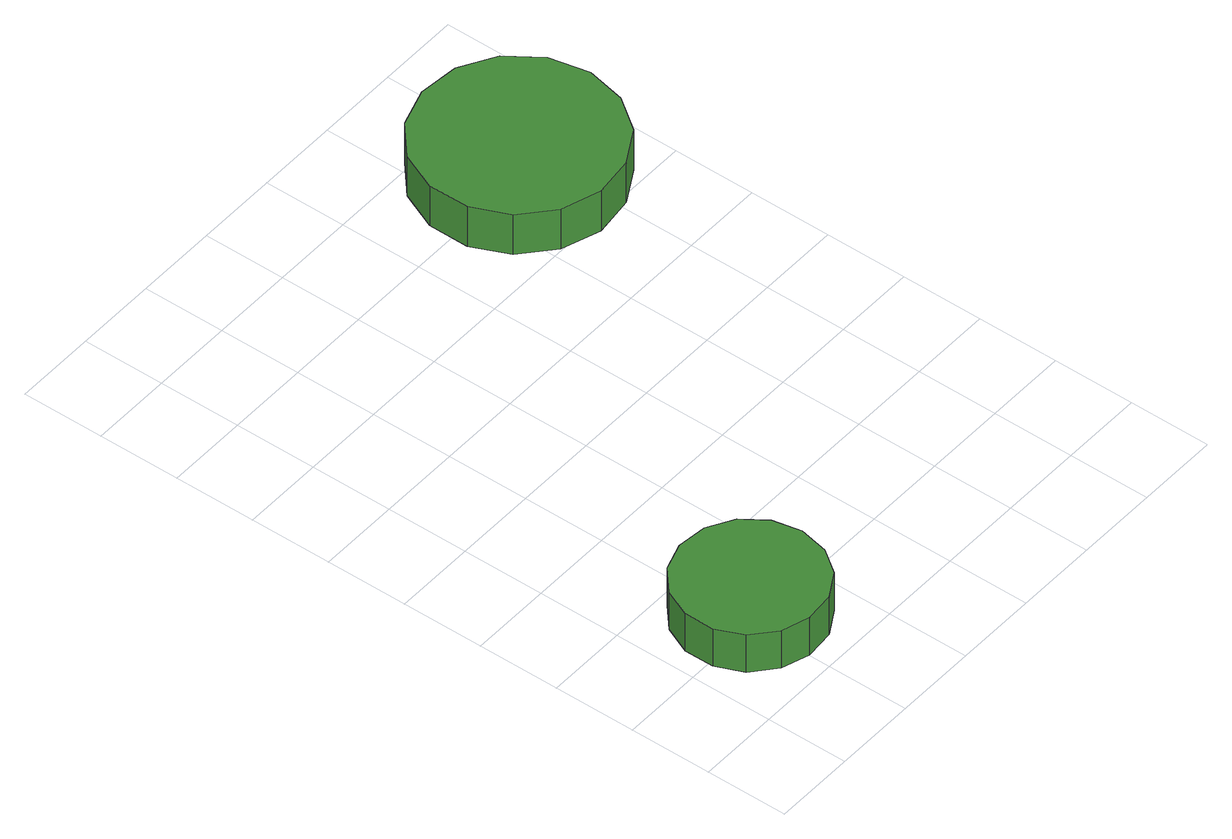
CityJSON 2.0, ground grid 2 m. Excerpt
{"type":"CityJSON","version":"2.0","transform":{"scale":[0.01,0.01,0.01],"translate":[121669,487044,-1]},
"CityObjects":{
"tree1":{"type":"SolitaryVegetationObject","attributes":{"function":"something"},"geometry":[{"type":"MultiSurface","lod":"1","boundaries":[[[0,1,2,3,4,5,6,7,8,9,10,11,12,13,14]],[[15,16,17,18,19,20,21,22,23,24,25,26,27,28,29]],[[0,29,28,1]],[[1,28,27,2]],[[2,27,26,3]],[[3,26,25,4]],[[4,25,24,5]],[[5,24,23,6]],[[6,23,22,7]],[[7,22,21,8]],[[8,21,20,9]],[[9,20,19,10]],[[10,19,18,11]],[[11,18,17,12]],[[12,17,16,13]],[[13,16,15,14]],[[14,15,29,0]]]}]},
"tree2":{"type":"SolitaryVegetationObject","attributes":{"function":"something"},"geometry":[{"type":"MultiSurface","lod":"1","boundaries":[[[30,31,32,33,34,35,36,37,38,39,40,41,42,43,44]],[[45,46,47,48,49,50,51,52,53,54,55,56,57,58,59]],[[30,59,58,31]],[[31,58,57,32]],[[32,57,56,33]],[[33,56,55,34]],[[34,55,54,35]],[[35,54,53,36]],[[36,53,52,37]],[[37,52,51,38]],[[38,51,50,39]],[[39,50,49,40]],[[40,49,48,41]],[[41,48,47,42]],[[42,47,46,43]],[[43,46,45,44]],[[44,45,59,30]]]}]}
},
"vertices":[
[393,224,166],[378,294,166],[336,352,166],[274,388,166],[202,396,166],[134,374,166],[80,325,166],[51,260,166],[51,188,166],[80,122,166],[134,74,166],[202,52,166],[274,59,166],[336,95,166],[378,153,166],[378,153,59],[336,95,59],[274,59,59],[202,52,59],[134,74,59],[80,122,59],[51,188,59],[51,260,59],[80,325,59],[134,374,59],[202,396,59],[274,388,59],[336,352,59],[378,294,59],[393,224,59],
[1181,1409,171],[1160,1506,171],[1102,1586,171],[1017,1635,171],[919,1645,171],[825,1615,171],[751,1549,171],[711,1459,171],[711,1360,171],[751,1270,171],[825,1204,171],[919,1173,171],[1017,1184,171],[1102,1233,171],[1160,1313,171],[1160,1313,57],[1102,1233,57],[1017,1184,57],[919,1173,57],[825,1204,57],[751,1270,57],[711,1360,57],[711,1459,57],[751,1549,57],[825,1615,57],[919,1645,57],[1017,1635,57],[1102,1586,57],[1160,1506,57],[1181,1409,57]
]}
